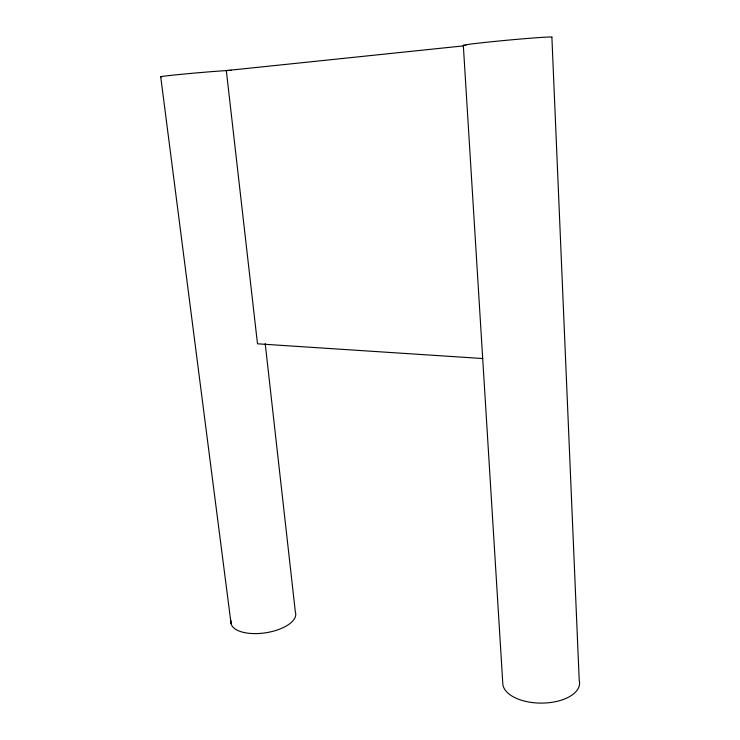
<?xml version="1.0" encoding="UTF-8"?>
<svg xmlns="http://www.w3.org/2000/svg" width="740" height="740" viewBox="0 0 740 740"><rect width="100%" height="100%" fill="white"/><g stroke="black" fill="none" stroke-linecap="round" stroke-linejoin="round"><path stroke-width="1.11" d="M463.675 45.861L226.32 70.596L257.492 343.804L482.711 358.53M160.71 76.729L231.074 623.644M265.207 343.582L295.371 612.137A32.717 14.689 -8.6 0 1 264.282 632.987A32.717 14.689 -8.6 0 1 231.065 620.731M463.323 45.306L502.858 684.482A38.415 20.026 0.1 0 0 545.251 703A38.415 20.026 0.1 0 0 579.216 680.356L551.892 37.259A44.641 1.064 -5.3 0 0 502.58 40.654A44.641 1.064 -5.3 0 0 465.969 45.473M161.588 76.849A37.157 0.74 -5 0 1 185.981 73.861A37.157 0.74 -5 0 1 231.481 70.319"/></g></svg>
